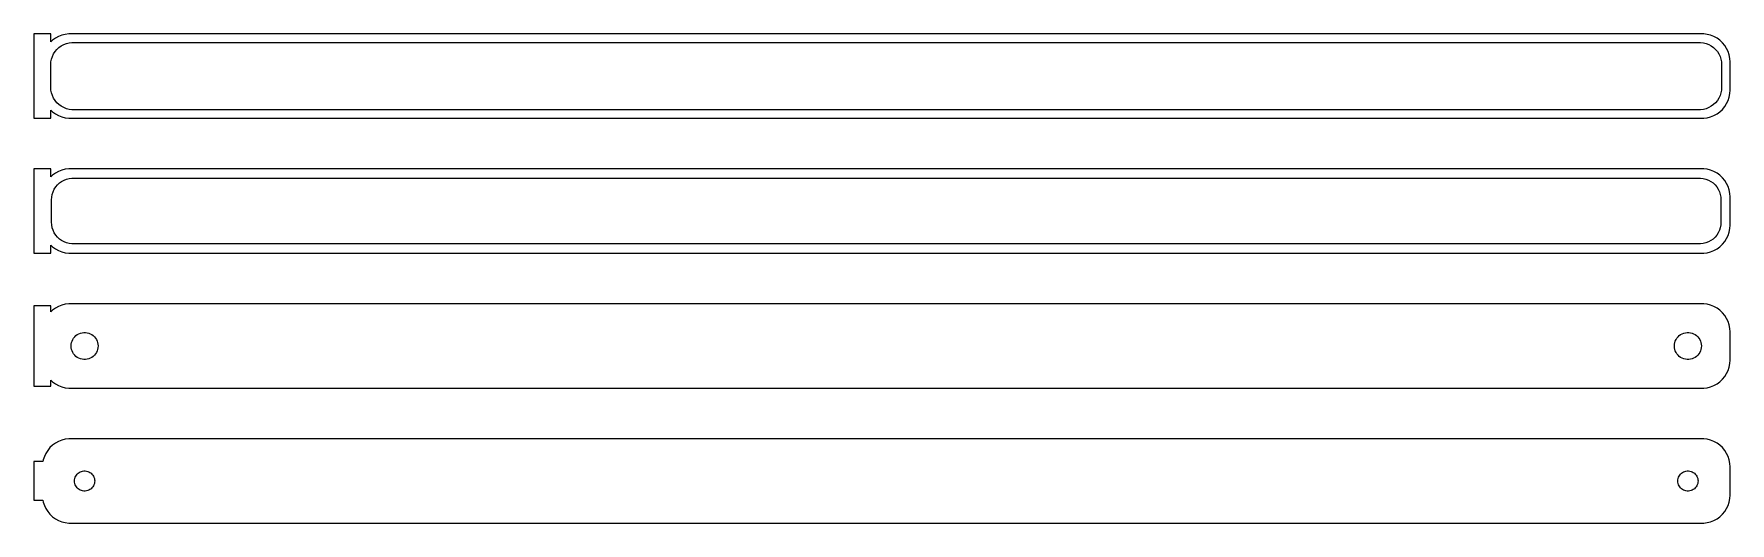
# Model space of a CAD drawing. Header units: metres. Extents: x -152 to 150, y 65 to 151.
import ezdxf

# ---------------------------------------------------------------- set-up
doc = ezdxf.new("R2010")
doc.units = ezdxf.units.M

msp = doc.modelspace()

# ---------------------------------------------------------------- linework, layer by layer
for p, q in [((-148.5, 151.49), (-151.5, 151.49)), ((-151.5, 151.49), (-151.5, 136.51)), ((-148.5, 150.059), (-148.5, 151.49)), ((-147.129, 151.024), (-147.679, 150.722)), ((-146.545, 151.255), (-147.129, 151.024)), ((-145.937, 151.411), (-146.545, 151.255)), ((-145.314, 151.49), (-145.937, 151.411)), ((145.314, 151.49), (-145.314, 151.49)), ((145.937, 151.411), (145.314, 151.49)), ((146.545, 151.255), (145.937, 151.411)), ((147.129, 151.024), (146.545, 151.255)), ((147.679, 150.722), (147.129, 151.024)), ((-148.187, 150.353), (-148.5, 150.059)), ((-148.219, 147.472), (-148.005, 147.927)), ((-147.679, 150.722), (-148.187, 150.353)), ((-148.005, 147.927), (-147.736, 148.351)), ((-147.736, 148.351), (-147.416, 148.738)), ((-147.416, 148.738), (-147.05, 149.082)), ((-147.05, 149.082), (-146.643, 149.377)), ((-146.643, 149.377), (-146.203, 149.619)), ((-146.203, 149.619), (-145.736, 149.804)), ((-145.736, 149.804), (-145.25, 149.929)), ((-145.25, 149.929), (-144.751, 149.992)), ((-144.751, 149.992), (144.751, 149.992)), ((144.751, 149.992), (145.25, 149.929)), ((145.25, 149.929), (145.736, 149.804)), ((145.736, 149.804), (146.203, 149.619)), ((146.203, 149.619), (146.643, 149.377)), ((146.643, 149.377), (147.05, 149.082)), ((147.05, 149.082), (147.416, 148.738)), ((147.416, 148.738), (147.736, 148.351)), ((148.187, 150.353), (147.679, 150.722)), ((147.736, 148.351), (148.005, 147.927)), ((148.005, 147.927), (148.219, 147.472)), ((148.645, 149.923), (148.187, 150.353)), ((149.045, 149.439), (148.645, 149.923)), ((149.382, 148.909), (149.045, 149.439)), ((149.649, 148.341), (149.382, 148.909)), ((149.843, 147.743), (149.649, 148.341)), ((149.961, 147.127), (149.843, 147.743)), ((-148.5, 146), (-148.468, 146.501)), ((-148.5, 142), (-148.5, 146)), ((-148.468, 146.501), (-148.374, 146.995)), ((-148.374, 146.995), (-148.219, 147.472)), ((148.219, 147.472), (148.374, 146.995)), ((148.374, 146.995), (148.468, 146.501)), ((148.468, 146.501), (148.5, 146)), ((148.5, 146), (148.5, 142)), ((150, 146.5), (149.961, 147.127)), ((150, 141.5), (150, 146.5)), ((-148.468, 141.499), (-148.5, 142)), ((148.5, 142), (148.468, 141.499)), ((-148.374, 141.005), (-148.468, 141.499)), ((-148.219, 140.528), (-148.374, 141.005)), ((-148.005, 140.073), (-148.219, 140.528)), ((-147.736, 139.649), (-148.005, 140.073)), ((-147.416, 139.262), (-147.736, 139.649)), ((-147.05, 138.918), (-147.416, 139.262)), ((-146.643, 138.623), (-147.05, 138.918)), ((147.05, 138.918), (146.643, 138.623)), ((147.416, 139.262), (147.05, 138.918)), ((147.736, 139.649), (147.416, 139.262)), ((148.005, 140.073), (147.736, 139.649)), ((148.219, 140.528), (148.005, 140.073)), ((148.374, 141.005), (148.219, 140.528)), ((148.468, 141.499), (148.374, 141.005)), ((149.045, 138.561), (149.382, 139.091)), ((149.382, 139.091), (149.649, 139.659)), ((149.649, 139.659), (149.843, 140.257)), ((149.843, 140.257), (149.961, 140.873)), ((149.961, 140.873), (150, 141.5)), ((-151.5, 136.51), (-148.5, 136.51)), ((-148.5, 137.941), (-148.187, 137.647)), ((-148.5, 136.51), (-148.5, 137.941)), ((-148.187, 137.647), (-147.679, 137.278)), ((-147.679, 137.278), (-147.129, 136.976)), ((-147.129, 136.976), (-146.545, 136.745)), ((-146.203, 138.381), (-146.643, 138.623)), ((-146.545, 136.745), (-145.937, 136.589)), ((-145.736, 138.196), (-146.203, 138.381)), ((-145.937, 136.589), (-145.314, 136.51)), ((-145.25, 138.071), (-145.736, 138.196)), ((-145.314, 136.51), (145.314, 136.51)), ((-144.751, 138.008), (-145.25, 138.071)), ((144.751, 138.008), (-144.751, 138.008)), ((145.25, 138.071), (144.751, 138.008)), ((145.736, 138.196), (145.25, 138.071)), ((145.314, 136.51), (145.937, 136.589)), ((146.203, 138.381), (145.736, 138.196)), ((145.937, 136.589), (146.545, 136.745)), ((146.643, 138.623), (146.203, 138.381)), ((146.545, 136.745), (147.129, 136.976)), ((147.129, 136.976), (147.679, 137.278)), ((147.679, 137.278), (148.187, 137.647)), ((148.187, 137.647), (148.645, 138.077)), ((148.645, 138.077), (149.045, 138.561)), ((-148.5, 127.49), (-151.5, 127.49)), ((-151.5, 127.49), (-151.5, 112.51)), ((-148.5, 126.059), (-148.5, 127.49)), ((-147.679, 126.722), (-148.187, 126.353)), ((-147.129, 127.024), (-147.679, 126.722)), ((-146.545, 127.255), (-147.129, 127.024)), ((-145.937, 127.411), (-146.545, 127.255)), ((-145.314, 127.49), (-145.937, 127.411)), ((145.314, 127.49), (-145.314, 127.49)), ((145.937, 127.411), (145.314, 127.49)), ((146.545, 127.255), (145.937, 127.411)), ((147.129, 127.024), (146.545, 127.255)), ((147.679, 126.722), (147.129, 127.024)), ((148.187, 126.353), (147.679, 126.722)), ((-148.187, 126.353), (-148.5, 126.059)), ((-148.101, 123.426), (-147.894, 123.866)), ((-147.894, 123.866), (-147.633, 124.276)), ((-147.633, 124.276), (-147.323, 124.651)), ((-147.323, 124.651), (-146.969, 124.984)), ((-146.969, 124.984), (-146.575, 125.27)), ((-146.575, 125.27), (-146.149, 125.504)), ((-146.149, 125.504), (-145.697, 125.683)), ((-145.697, 125.683), (-145.226, 125.804)), ((-145.226, 125.804), (-144.743, 125.865)), ((-144.743, 125.865), (144.743, 125.865)), ((144.743, 125.865), (145.226, 125.804)), ((145.226, 125.804), (145.697, 125.683)), ((145.697, 125.683), (146.149, 125.504)), ((146.149, 125.504), (146.575, 125.27)), ((146.575, 125.27), (146.969, 124.984)), ((146.969, 124.984), (147.323, 124.651)), ((147.323, 124.651), (147.633, 124.276)), ((147.633, 124.276), (147.894, 123.866)), ((147.894, 123.866), (148.101, 123.426)), ((148.645, 125.923), (148.187, 126.353)), ((149.045, 125.439), (148.645, 125.923)), ((149.382, 124.909), (149.045, 125.439)), ((149.649, 124.341), (149.382, 124.909)), ((149.843, 123.743), (149.649, 124.341)), ((149.961, 123.127), (149.843, 123.743)), ((-148.373, 122), (-148.342, 122.485)), ((-148.373, 118), (-148.373, 122)), ((-148.342, 122.485), (-148.251, 122.963)), ((-148.251, 122.963), (-148.101, 123.426)), ((148.101, 123.426), (148.251, 122.963)), ((148.251, 122.963), (148.342, 122.485)), ((148.342, 122.485), (148.373, 122)), ((148.373, 122), (148.373, 118)), ((150, 122.5), (149.961, 123.127)), ((150, 117.5), (150, 122.5)), ((-148.342, 117.515), (-148.373, 118)), ((148.373, 118), (148.342, 117.515)), ((-148.251, 117.037), (-148.342, 117.515)), ((-148.101, 116.574), (-148.251, 117.037)), ((-147.894, 116.134), (-148.101, 116.574)), ((-147.633, 115.724), (-147.894, 116.134)), ((-147.323, 115.349), (-147.633, 115.724)), ((-146.969, 115.016), (-147.323, 115.349)), ((-146.575, 114.73), (-146.969, 115.016)), ((-146.149, 114.496), (-146.575, 114.73)), ((146.575, 114.73), (146.149, 114.496)), ((146.969, 115.016), (146.575, 114.73)), ((147.323, 115.349), (146.969, 115.016)), ((147.633, 115.724), (147.323, 115.349)), ((147.894, 116.134), (147.633, 115.724)), ((148.101, 116.574), (147.894, 116.134)), ((148.251, 117.037), (148.101, 116.574)), ((148.342, 117.515), (148.251, 117.037)), ((149.045, 114.561), (149.382, 115.091)), ((149.382, 115.091), (149.649, 115.659)), ((149.649, 115.659), (149.843, 116.257)), ((149.843, 116.257), (149.961, 116.873)), ((149.961, 116.873), (150, 117.5)), ((-151.5, 112.51), (-148.5, 112.51)), ((-148.5, 113.941), (-148.187, 113.647)), ((-148.5, 112.51), (-148.5, 113.941)), ((-148.187, 113.647), (-147.679, 113.278)), ((-147.679, 113.278), (-147.129, 112.976)), ((-147.129, 112.976), (-146.545, 112.745)), ((-146.545, 112.745), (-145.937, 112.589)), ((-145.697, 114.317), (-146.149, 114.496)), ((-145.937, 112.589), (-145.314, 112.51)), ((-145.226, 114.196), (-145.697, 114.317)), ((-145.314, 112.51), (145.314, 112.51)), ((-144.743, 114.135), (-145.226, 114.196)), ((144.743, 114.135), (-144.743, 114.135)), ((145.226, 114.196), (144.743, 114.135)), ((145.697, 114.317), (145.226, 114.196)), ((145.314, 112.51), (145.937, 112.589)), ((146.149, 114.496), (145.697, 114.317)), ((145.937, 112.589), (146.545, 112.745)), ((146.545, 112.745), (147.129, 112.976)), ((147.129, 112.976), (147.679, 113.278)), ((147.679, 113.278), (148.187, 113.647)), ((148.187, 113.647), (148.645, 114.077)), ((148.645, 114.077), (149.045, 114.561)), ((-148.5, 103.115), (-151.5, 103.115)), ((-151.5, 103.115), (-151.5, 88.8852)), ((-148.5, 102.059), (-148.5, 103.115)), ((-147.679, 102.722), (-148.187, 102.353)), ((-147.129, 103.024), (-147.679, 102.722)), ((-146.545, 103.255), (-147.129, 103.024)), ((-145.937, 103.411), (-146.545, 103.255)), ((-145.314, 103.49), (-145.937, 103.411)), ((145.314, 103.49), (-145.314, 103.49)), ((145.937, 103.411), (145.314, 103.49)), ((146.545, 103.255), (145.937, 103.411)), ((147.129, 103.024), (146.545, 103.255)), ((147.679, 102.722), (147.129, 103.024)), ((148.187, 102.353), (147.679, 102.722)), ((-148.187, 102.353), (-148.5, 102.059)), ((148.645, 101.923), (148.187, 102.353)), ((149.045, 101.439), (148.645, 101.923)), ((149.382, 100.909), (149.045, 101.439)), ((149.649, 100.341), (149.382, 100.909)), ((149.843, 99.7434), (149.649, 100.341)), ((149.961, 99.1267), (149.843, 99.7434)), ((-144.881, 96.3008), (-144.825, 96.5968)), ((-144.825, 96.5968), (-144.731, 96.8835)), ((-144.731, 96.8835), (-144.603, 97.1562)), ((-144.603, 97.1562), (-144.442, 97.4107)), ((-144.442, 97.4107), (-144.25, 97.6429)), ((-144.25, 97.6429), (-144.03, 97.8492)), ((-144.03, 97.8492), (-143.786, 98.0264)), ((-143.786, 98.0264), (-143.522, 98.1716)), ((-143.522, 98.1716), (-143.242, 98.2825)), ((-143.242, 98.2825), (-142.95, 98.3575)), ((-142.95, 98.3575), (-142.651, 98.3953)), ((-142.651, 98.3953), (-142.349, 98.3953)), ((-142.349, 98.3953), (-142.05, 98.3575)), ((-142.05, 98.3575), (-141.758, 98.2825)), ((-141.758, 98.2825), (-141.478, 98.1716)), ((-141.478, 98.1716), (-141.214, 98.0264)), ((-141.214, 98.0264), (-140.97, 97.8492)), ((-140.97, 97.8492), (-140.75, 97.6429)), ((-140.75, 97.6429), (-140.558, 97.4107)), ((-140.558, 97.4107), (-140.397, 97.1562)), ((-140.397, 97.1562), (-140.269, 96.8835)), ((-140.269, 96.8835), (-140.175, 96.5968)), ((-140.175, 96.5968), (-140.119, 96.3008)), ((140.119, 96.3008), (140.175, 96.5968)), ((140.175, 96.5968), (140.269, 96.8835)), ((140.269, 96.8835), (140.397, 97.1562)), ((140.397, 97.1562), (140.558, 97.4107)), ((140.558, 97.4107), (140.75, 97.6429)), ((140.75, 97.6429), (140.97, 97.8492)), ((140.97, 97.8492), (141.214, 98.0264)), ((141.214, 98.0264), (141.478, 98.1716)), ((141.478, 98.1716), (141.758, 98.2825)), ((141.758, 98.2825), (142.05, 98.3575)), ((142.05, 98.3575), (142.349, 98.3953)), ((142.349, 98.3953), (142.651, 98.3953)), ((142.651, 98.3953), (142.95, 98.3575)), ((142.95, 98.3575), (143.242, 98.2825)), ((143.242, 98.2825), (143.522, 98.1716)), ((143.522, 98.1716), (143.786, 98.0264)), ((143.786, 98.0264), (144.03, 97.8492)), ((144.03, 97.8492), (144.25, 97.6429)), ((144.25, 97.6429), (144.442, 97.4107)), ((144.442, 97.4107), (144.603, 97.1562)), ((144.603, 97.1562), (144.731, 96.8835)), ((144.731, 96.8835), (144.825, 96.5968)), ((144.825, 96.5968), (144.881, 96.3008)), ((150, 98.5), (149.961, 99.1267)), ((150, 93.5), (150, 98.5)), ((-144.9, 96), (-144.881, 96.3008)), ((-144.881, 95.6992), (-144.9, 96)), ((-144.825, 95.4032), (-144.881, 95.6992)), ((-144.731, 95.1165), (-144.825, 95.4032)), ((-144.603, 94.8438), (-144.731, 95.1165)), ((-144.442, 94.5893), (-144.603, 94.8438)), ((-144.25, 94.3571), (-144.442, 94.5893)), ((-144.03, 94.1508), (-144.25, 94.3571)), ((-143.786, 93.9736), (-144.03, 94.1508)), ((-143.522, 93.8284), (-143.786, 93.9736)), ((-143.242, 93.7175), (-143.522, 93.8284)), ((-142.95, 93.6425), (-143.242, 93.7175)), ((-142.651, 93.6047), (-142.95, 93.6425)), ((-142.349, 93.6047), (-142.651, 93.6047)), ((-142.05, 93.6425), (-142.349, 93.6047)), ((-141.758, 93.7175), (-142.05, 93.6425)), ((-141.478, 93.8284), (-141.758, 93.7175)), ((-141.214, 93.9736), (-141.478, 93.8284)), ((-140.97, 94.1508), (-141.214, 93.9736)), ((-140.75, 94.3571), (-140.97, 94.1508)), ((-140.558, 94.5893), (-140.75, 94.3571)), ((-140.397, 94.8438), (-140.558, 94.5893)), ((-140.269, 95.1165), (-140.397, 94.8438)), ((-140.175, 95.4032), (-140.269, 95.1165)), ((-140.119, 95.6992), (-140.175, 95.4032)), ((-140.119, 96.3008), (-140.1, 96)), ((-140.1, 96), (-140.119, 95.6992)), ((140.1, 96), (140.119, 96.3008)), ((140.119, 95.6992), (140.1, 96)), ((140.175, 95.4032), (140.119, 95.6992)), ((140.269, 95.1165), (140.175, 95.4032)), ((140.397, 94.8438), (140.269, 95.1165)), ((140.558, 94.5893), (140.397, 94.8438)), ((140.75, 94.3571), (140.558, 94.5893)), ((140.97, 94.1508), (140.75, 94.3571)), ((141.214, 93.9736), (140.97, 94.1508)), ((141.478, 93.8284), (141.214, 93.9736)), ((141.758, 93.7175), (141.478, 93.8284)), ((142.05, 93.6425), (141.758, 93.7175)), ((142.349, 93.6047), (142.05, 93.6425)), ((142.651, 93.6047), (142.349, 93.6047)), ((142.95, 93.6425), (142.651, 93.6047)), ((143.242, 93.7175), (142.95, 93.6425)), ((143.522, 93.8284), (143.242, 93.7175)), ((143.786, 93.9736), (143.522, 93.8284)), ((144.03, 94.1508), (143.786, 93.9736)), ((144.25, 94.3571), (144.03, 94.1508)), ((144.442, 94.5893), (144.25, 94.3571)), ((144.603, 94.8438), (144.442, 94.5893)), ((144.731, 95.1165), (144.603, 94.8438)), ((144.825, 95.4032), (144.731, 95.1165)), ((144.881, 95.6992), (144.825, 95.4032)), ((144.881, 96.3008), (144.9, 96)), ((144.9, 96), (144.881, 95.6992)), ((149.961, 92.8733), (150, 93.5)), ((148.645, 90.0773), (149.045, 90.5611)), ((149.045, 90.5611), (149.382, 91.0912)), ((149.382, 91.0912), (149.649, 91.6594)), ((149.649, 91.6594), (149.843, 92.2566)), ((149.843, 92.2566), (149.961, 92.8733)), ((-151.5, 88.8852), (-148.5, 88.8852)), ((-148.5, 88.8852), (-148.5, 89.9413)), ((-148.5, 89.9413), (-148.187, 89.6474)), ((-148.187, 89.6474), (-147.679, 89.2784)), ((-147.679, 89.2784), (-147.129, 88.9759)), ((-147.129, 88.9759), (-146.545, 88.7447)), ((-146.545, 88.7447), (-145.937, 88.5886)), ((-145.937, 88.5886), (-145.314, 88.5099)), ((-145.314, 88.5099), (145.314, 88.5099)), ((145.314, 88.5099), (145.937, 88.5886)), ((145.937, 88.5886), (146.545, 88.7447)), ((146.545, 88.7447), (147.129, 88.9759)), ((147.129, 88.9759), (147.679, 89.2784)), ((147.679, 89.2784), (148.187, 89.6474)), ((148.187, 89.6474), (148.645, 90.0773)), ((-147.679, 78.7216), (-148.187, 78.3526)), ((-147.129, 79.0241), (-147.679, 78.7216)), ((-146.545, 79.2553), (-147.129, 79.0241)), ((-145.937, 79.4114), (-146.545, 79.2553)), ((-145.314, 79.4901), (-145.937, 79.4114)), ((145.314, 79.4901), (-145.314, 79.4901)), ((145.937, 79.4114), (145.314, 79.4901)), ((146.545, 79.2553), (145.937, 79.4114)), ((147.129, 79.0241), (146.545, 79.2553)), ((147.679, 78.7216), (147.129, 79.0241)), ((148.187, 78.3526), (147.679, 78.7216)), ((-149.9, 75.4442), (-151.5, 75.4442)), ((-151.5, 75.4442), (-151.5, 68.5558)), ((-149.843, 75.7434), (-149.9, 75.4442)), ((-149.649, 76.3406), (-149.843, 75.7434)), ((-149.382, 76.9088), (-149.649, 76.3406)), ((-149.045, 77.4389), (-149.382, 76.9088)), ((-148.645, 77.9227), (-149.045, 77.4389)), ((-148.187, 78.3526), (-148.645, 77.9227)), ((148.645, 77.9227), (148.187, 78.3526)), ((149.045, 77.4389), (148.645, 77.9227)), ((149.382, 76.9088), (149.045, 77.4389)), ((149.649, 76.3406), (149.382, 76.9088)), ((149.843, 75.7434), (149.649, 76.3406)), ((149.961, 75.1267), (149.843, 75.7434)), ((-144.286, 72.2256), (-144.243, 72.4476)), ((-144.243, 72.4476), (-144.174, 72.6626)), ((-144.174, 72.6626), (-144.077, 72.8671)), ((-144.077, 72.8671), (-143.956, 73.058)), ((-143.956, 73.058), (-143.812, 73.2322)), ((-143.812, 73.2322), (-143.647, 73.3869)), ((-143.647, 73.3869), (-143.464, 73.5198)), ((-143.464, 73.5198), (-143.266, 73.6287)), ((-143.266, 73.6287), (-143.056, 73.7119)), ((-143.056, 73.7119), (-142.837, 73.7681)), ((-142.837, 73.7681), (-142.613, 73.7964)), ((-142.613, 73.7964), (-142.387, 73.7964)), ((-142.387, 73.7964), (-142.163, 73.7681)), ((-142.163, 73.7681), (-141.944, 73.7119)), ((-141.944, 73.7119), (-141.734, 73.6287)), ((-141.734, 73.6287), (-141.536, 73.5198)), ((-141.536, 73.5198), (-141.353, 73.3869)), ((-141.353, 73.3869), (-141.188, 73.2322)), ((-141.188, 73.2322), (-141.044, 73.058)), ((-141.044, 73.058), (-140.923, 72.8671)), ((-140.923, 72.8671), (-140.826, 72.6626)), ((-140.826, 72.6626), (-140.757, 72.4476)), ((-140.757, 72.4476), (-140.714, 72.2256)), ((140.714, 72.2256), (140.757, 72.4476)), ((140.757, 72.4476), (140.826, 72.6626)), ((140.826, 72.6626), (140.923, 72.8671)), ((140.923, 72.8671), (141.044, 73.058)), ((141.044, 73.058), (141.188, 73.2322)), ((141.188, 73.2322), (141.353, 73.3869)), ((141.353, 73.3869), (141.536, 73.5198)), ((141.536, 73.5198), (141.734, 73.6287)), ((141.734, 73.6287), (141.944, 73.7119)), ((141.944, 73.7119), (142.163, 73.7681)), ((142.163, 73.7681), (142.387, 73.7964)), ((142.387, 73.7964), (142.613, 73.7964)), ((142.613, 73.7964), (142.837, 73.7681)), ((142.837, 73.7681), (143.056, 73.7119)), ((143.056, 73.7119), (143.266, 73.6287)), ((143.266, 73.6287), (143.464, 73.5198)), ((143.464, 73.5198), (143.647, 73.3869)), ((143.647, 73.3869), (143.812, 73.2322)), ((143.812, 73.2322), (143.956, 73.058)), ((143.956, 73.058), (144.077, 72.8671)), ((144.077, 72.8671), (144.174, 72.6626)), ((144.174, 72.6626), (144.243, 72.4476)), ((144.243, 72.4476), (144.286, 72.2256)), ((150, 74.5), (149.961, 75.1267)), ((150, 69.5), (150, 74.5)), ((-144.3, 72), (-144.286, 72.2256)), ((-144.286, 71.7744), (-144.3, 72)), ((-144.243, 71.5524), (-144.286, 71.7744)), ((-144.174, 71.3374), (-144.243, 71.5524)), ((-144.077, 71.1329), (-144.174, 71.3374)), ((-143.956, 70.942), (-144.077, 71.1329)), ((-143.812, 70.7678), (-143.956, 70.942)), ((-143.647, 70.6131), (-143.812, 70.7678)), ((-143.464, 70.4802), (-143.647, 70.6131)), ((-143.266, 70.3713), (-143.464, 70.4802)), ((-143.056, 70.2881), (-143.266, 70.3713)), ((-142.837, 70.2319), (-143.056, 70.2881)), ((-142.613, 70.2036), (-142.837, 70.2319)), ((-142.387, 70.2036), (-142.613, 70.2036)), ((-142.163, 70.2319), (-142.387, 70.2036)), ((-141.944, 70.2881), (-142.163, 70.2319)), ((-141.734, 70.3713), (-141.944, 70.2881)), ((-141.536, 70.4802), (-141.734, 70.3713)), ((-141.353, 70.6131), (-141.536, 70.4802)), ((-141.188, 70.7678), (-141.353, 70.6131)), ((-141.044, 70.942), (-141.188, 70.7678)), ((-140.923, 71.1329), (-141.044, 70.942)), ((-140.826, 71.3374), (-140.923, 71.1329)), ((-140.757, 71.5524), (-140.826, 71.3374)), ((-140.714, 71.7744), (-140.757, 71.5524)), ((-140.714, 72.2256), (-140.7, 72)), ((-140.7, 72), (-140.714, 71.7744)), ((140.7, 72), (140.714, 72.2256)), ((140.714, 71.7744), (140.7, 72)), ((140.757, 71.5524), (140.714, 71.7744)), ((140.826, 71.3374), (140.757, 71.5524)), ((140.923, 71.1329), (140.826, 71.3374)), ((141.044, 70.942), (140.923, 71.1329)), ((141.188, 70.7678), (141.044, 70.942)), ((141.353, 70.6131), (141.188, 70.7678)), ((141.536, 70.4802), (141.353, 70.6131)), ((141.734, 70.3713), (141.536, 70.4802)), ((141.944, 70.2881), (141.734, 70.3713)), ((142.163, 70.2319), (141.944, 70.2881)), ((142.387, 70.2036), (142.163, 70.2319)), ((142.613, 70.2036), (142.387, 70.2036)), ((142.837, 70.2319), (142.613, 70.2036)), ((143.056, 70.2881), (142.837, 70.2319)), ((143.266, 70.3713), (143.056, 70.2881)), ((143.464, 70.4802), (143.266, 70.3713)), ((143.647, 70.6131), (143.464, 70.4802)), ((143.812, 70.7678), (143.647, 70.6131)), ((143.956, 70.942), (143.812, 70.7678)), ((144.077, 71.1329), (143.956, 70.942)), ((144.174, 71.3374), (144.077, 71.1329)), ((144.243, 71.5524), (144.174, 71.3374)), ((144.286, 71.7744), (144.243, 71.5524)), ((144.286, 72.2256), (144.3, 72)), ((144.3, 72), (144.286, 71.7744)), ((149.961, 68.8733), (150, 69.5)), ((-151.5, 68.5558), (-149.9, 68.5558)), ((-149.9, 68.5558), (-149.843, 68.2566)), ((-149.843, 68.2566), (-149.649, 67.6594)), ((-149.649, 67.6594), (-149.382, 67.0912)), ((-149.382, 67.0912), (-149.045, 66.5611)), ((-149.045, 66.5611), (-148.645, 66.0773)), ((148.645, 66.0773), (149.045, 66.5611)), ((149.045, 66.5611), (149.382, 67.0912)), ((149.382, 67.0912), (149.649, 67.6594)), ((149.649, 67.6594), (149.843, 68.2566)), ((149.843, 68.2566), (149.961, 68.8733)), ((-148.645, 66.0773), (-148.187, 65.6474)), ((-148.187, 65.6474), (-147.679, 65.2784)), ((-147.679, 65.2784), (-147.129, 64.9759)), ((-147.129, 64.9759), (-146.545, 64.7447)), ((-146.545, 64.7447), (-145.937, 64.5886)), ((-145.937, 64.5886), (-145.314, 64.5099)), ((-145.314, 64.5099), (145.314, 64.5099)), ((145.314, 64.5099), (145.937, 64.5886)), ((145.937, 64.5886), (146.545, 64.7447)), ((146.545, 64.7447), (147.129, 64.9759)), ((147.129, 64.9759), (147.679, 65.2784)), ((147.679, 65.2784), (148.187, 65.6474)), ((148.187, 65.6474), (148.645, 66.0773))]:
    msp.add_line(p, q)

doc.saveas('drawing.dxf')
